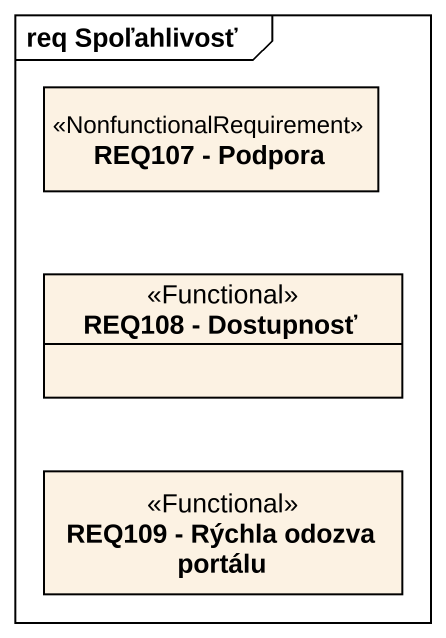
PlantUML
@startuml
mainframe req Spoľahlivosť
hide circle
hide empty members
class "REQ107 - Podpora" as REQ107_Podpora <<NonfunctionalRequirement>>
class "REQ108 - Dostupnosť" as REQ108_Dostupnosť <<Functional>>
class "REQ109 - Rýchla odozva portálu" as REQ109_Rýchla_odozva_portálu <<Functional>>
@enduml
